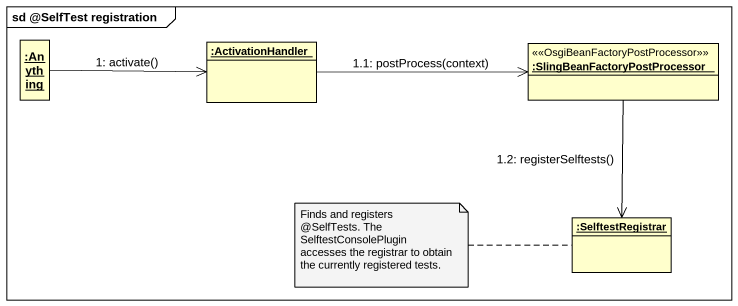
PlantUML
@startuml
mainframe sd @SelfTest registration
hide circle
hide empty members
object ":Anything" as Anything
object ":ActivationHandler" as ActivationHandler
object ":SlingBeanFactoryPostProcessor" as SlingBeanFactoryPostProcesso <<OsgiBeanFactoryPostProcessor>>
object ":SelftestRegistrar" as SelftestRegistrar
Anything -right-> ActivationHandler : 1: activate()
ActivationHandler -right-> SlingBeanFactoryPostProcesso : 1.1: postProcess(context)
SlingBeanFactoryPostProcesso --> SelftestRegistrar : 1.2: registerSelftests()
note left of SelftestRegistrar : Finds and registers @SelfTests. The SelftestConsolePlugin accesses the registrar to obtain the currently registered tests.
@enduml
